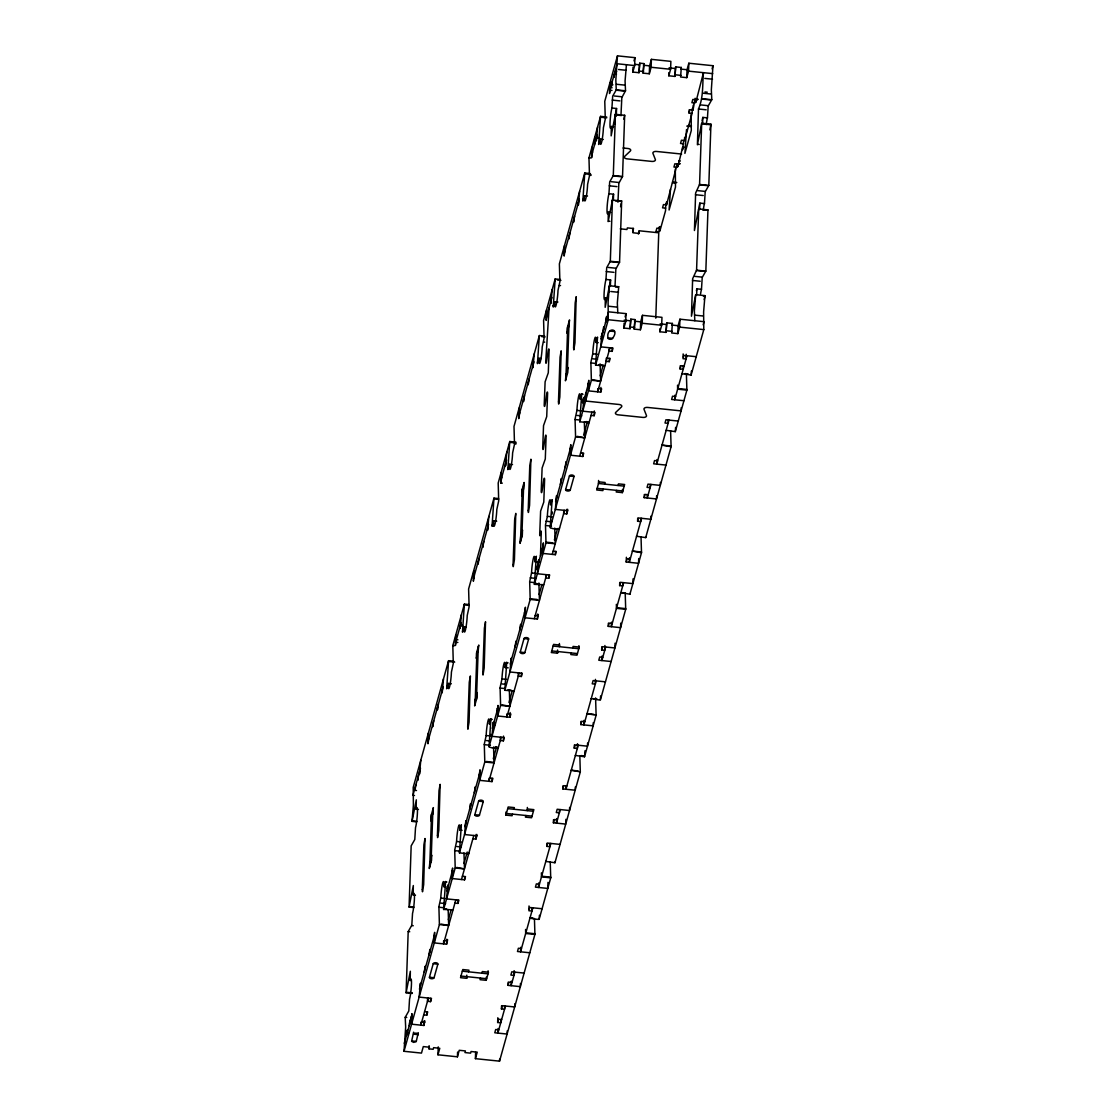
<?xml version="1.0" encoding="UTF-8"?>
<svg xmlns="http://www.w3.org/2000/svg" width="1117" height="1117" viewBox="0 0 1117 1117"><rect width="100%" height="100%" fill="white"/><g stroke="black" fill="none" stroke-linecap="round" stroke-linejoin="round"><path stroke-width="1.5" d="M493.546 747.008L494.035 762.953L484.792 762.003L459.422 852.871L468.665 853.835L468.707 853.011M604.856 365.734L595.584 365.175L608.276 319.741L608.095 302.051L609.463 285.77L618.706 286.72L617.338 303L617.799 312.774M617.938 202.205L618.846 183.286L622.532 176.5L624.668 115.274L615.425 114.325L611.153 135.869L611.292 126.486A10.905 1.173 -84.1 0 1 610.022 122.94A10.905 1.173 -84.1 0 1 611.934 108.014L612.674 96.174L616.249 89.932L615.83 80.047L617.464 55.85L634.917 57.651L634.651 65.568L632.836 72.074L638.994 72.703L639.72 63.166L643.881 63.599L643.141 73.136L649.312 73.778L651.127 67.271L651.393 59.355L670.87 61.365L670.591 69.282L668.776 75.788L674.933 76.417L675.673 66.88L681.314 67.467L680.588 77.003L686.746 77.645L688.561 71.139L688.84 63.222L712.981 65.708L711.334 89.905L711.794 99.692L708.192 106.031L707.452 117.871A10.905 1.173 -84.1 0 0 706.237 124.601M694.816 320.733L694.369 310.959L695.723 294.679L704.967 295.628L703.612 311.908L703.794 329.599L691.102 375.047L681.873 373.692M703.249 210.331A10.905 1.173 -84.1 0 1 704.464 203.601L705.204 191.761L708.806 185.408L710.943 124.182L701.699 123.233L697.413 144.777L698.488 109.005C703.57 97.123 702.3 85.814 703.459 72.675L695.807 102.415L695.905 99.399M544.565 336.077L539.371 335.547L537.431 363.653L539.036 358.32L541.34 358.557M560.371 279.473L555.177 278.943L553.236 307.049L554.828 301.716L557.914 302.037M534.429 918.481L534.917 934.426L499.536 1061.15L475.409 1058.665L477.224 1052.158L471.053 1051.516L470.606 1053.149L464.951 1052.563L465.412 1050.929L459.241 1050.301L457.425 1056.808L437.962 1054.797L439.777 1048.291L433.619 1047.648L433.159 1049.282L429.012 1048.849L429.459 1047.229L423.301 1046.587L421.486 1053.094L404.019 1051.292L439.4 924.569L438.897 906.711L440.782 898.082A10.905 1.173 -84.1 0 1 442.695 883.156A10.905 1.173 -84.1 0 1 443.952 886.703L446.269 886.94M469.014 604.548L464.393 604.074L452.804 645.584L453.307 663.442L451.422 672.071A10.905 1.173 -84.1 0 1 449.523 686.997A10.905 1.173 -84.1 0 1 448.252 683.45L451.338 683.772M452.888 909.824L443.617 909.475L455.205 867.965L454.703 850.121L456.588 841.478A10.905 1.173 -84.1 0 1 458.487 826.552A10.905 1.173 -84.1 0 1 459.757 830.099L462.075 830.336M484.792 762.003L484.289 744.145L486.174 735.517A10.905 1.173 -84.1 0 1 488.073 720.591A10.905 1.173 -84.1 0 1 489.344 724.137L490.935 718.803L489.051 746.086C488.297 748.069 498.81 749.158 498.294 747.05M489.009 746.91L500.598 705.399L500.095 687.555L501.966 678.913A10.905 1.173 -84.1 0 1 503.879 663.987A10.905 1.173 -84.1 0 1 505.149 667.533L508.235 667.854M514.071 690.865L504.814 690.306L530.184 599.438L529.681 581.58L531.552 572.951A10.905 1.173 -84.1 0 1 533.465 558.025A10.905 1.173 -84.1 0 1 534.736 561.572L537.04 561.809M543.672 584.694L534.401 584.345L545.99 542.834L545.473 524.99L547.358 516.347A10.905 1.173 -84.1 0 1 549.271 501.421A10.905 1.173 -84.1 0 1 550.541 504.968L552.133 499.634L550.248 526.917C549.494 528.913 560.008 529.989 559.491 527.88M533.018 917.881C524.138 917.364 537.109 919.724 539.134 919.333L550.723 877.836L550.234 861.877M550.206 527.741L575.576 436.873L575.06 419.015L576.944 410.386A10.905 1.173 -84.1 0 1 578.857 395.46A10.905 1.173 -84.1 0 1 580.128 399.006L583.2 399.327M606.726 117.02L600.555 116.377L588.966 157.888L589.483 175.746L587.598 184.375A10.905 1.173 -84.1 0 1 585.685 199.301A10.905 1.173 -84.1 0 1 584.414 195.754L587.5 196.075M589.078 421.919L589.022 422.729L579.779 421.779L591.382 380.269L590.865 362.425L592.75 353.782A10.905 1.173 -84.1 0 1 594.663 338.856A10.905 1.173 -84.1 0 1 595.933 342.402L598.237 342.64M545.71 861.389L554.94 862.743L580.309 771.861L579.835 756.181M575.297 755.427L584.526 756.768L596.115 715.271L595.584 697.916M591.116 698.614L600.332 700.177L625.702 609.296L625.213 593.35M620.703 592.638L629.918 594.202L641.507 552.706L641.018 536.746M636.495 536.258L645.71 537.612L671.094 446.73L670.605 430.785M666.081 430.296L675.296 431.637L686.885 390.14L686.41 374.46M404.019 1051.292L405.666 1027.095L405.206 1017.308L408.808 1010.969L409.548 999.129A10.905 1.173 -84.1 0 0 411.461 984.203A10.905 1.173 -84.1 0 0 410.19 980.656L410.344 971.259L406.099 992.692L408.194 931.592L411.796 925.239L412.536 913.399A10.905 1.173 -84.1 0 0 414.435 898.473A10.905 1.173 -84.1 0 0 413.178 894.926L413.318 885.544L409.073 906.962L411.168 845.862L414.784 839.523L415.51 827.683A10.905 1.173 -84.1 0 0 417.423 812.757A10.905 1.173 -84.1 0 0 416.152 809.211L416.306 799.828L412.033 821.372L416.655 821.847M412.033 821.372L413.388 805.092L413.206 787.401L448.587 660.678L453.795 661.208M406.42 1035.78L407.412 1029.888L407.328 1032.527L408.864 1032.694M416.501 790.529L414.965 790.361L415.049 787.722M415.957 784.469L414.965 790.361M409.213 1025.755L410.218 1019.863L410.121 1022.502M417.856 777.697L417.758 780.336L418.763 774.444M410.958 1019.528L411.95 1013.636L411.587 1024.191L423.915 1025.462L424.865 1020.896M419.587 771.47L419.503 774.109L420.774 760.3M413.625 1032.178L411.601 1041.323L413.639 1042.384L416.236 1041.602L418.247 1032.653M428.342 733.213L427.979 743.768L428.97 737.876M420.341 985.934L420.425 983.295L419.154 997.104L431.483 998.375L430.576 1001.628L427.49 1001.307L427.602 998.137M420.941 1022.125L420.83 1025.141L428.397 998.053M424.195 972.111L425.2 966.219L425.102 968.858M432.824 724.053L432.74 726.692L433.731 720.8M423.915 1025.462L424.069 1020.854M429.71 866.89L431.553 814.111M431.078 862.003L432.907 809.225M423.706 1014.85L426.792 1015.171L426.903 1012.002M428.886 955.314L429.891 949.422L429.794 952.061M437.515 707.256L437.431 709.895L438.423 704.003M429.012 1048.849L429.123 1045.68M430.576 1001.628L430.687 998.319M433.647 938.238L434.653 932.36L434.29 942.916L446.605 944.186L447.568 939.606M442.29 690.18L442.192 692.819L443.463 679.024M437.962 1054.797L438.241 1046.88M443.631 940.849L443.533 943.865L455.82 899.841M447.763 887.708L447.847 885.069L446.577 898.878L458.905 900.148L457.998 903.402L454.912 903.094M455.764 634.987L455.401 645.542L456.392 639.65L457.928 639.818M446.605 944.186L446.786 939.229M462.396 876.259L465.482 876.58L464.574 879.833L452.245 878.562L452.622 868.007L451.617 873.899L453.153 874.053M461.796 625.995L460.246 625.841L460.162 628.48L461.433 614.671M457.998 903.402L458.11 900.246M473.734 570.647L473.357 581.203L474.362 575.311M457.425 1056.808L457.593 1052.046M465.719 823.369L465.817 820.73L464.546 834.539L476.861 835.809L476.917 834.483M464.574 879.833L464.686 876.663M469.587 809.546L470.578 803.654L470.494 806.292M478.216 561.488L478.132 564.127L479.123 558.235M475.102 704.324L476.945 651.546M468.498 971.804L468.958 970.184L462.801 969.542L460.525 977.682L466.683 978.31L466.794 975.141M476.456 699.437L478.299 646.659M474.278 792.749L475.27 786.857L475.186 789.496M482.907 544.691L482.823 547.33L483.815 541.438M472.882 838.741L475.954 839.062L476.121 834.441M479.039 775.673L480.045 769.795L479.668 780.35L491.997 781.621L492.904 778.367L489.818 778.046M487.668 527.615L487.584 530.254L488.855 516.459M475.409 1058.665L475.633 1052.228M489.023 778.284L488.911 781.3L501.212 737.276M502.329 483.144L500.779 482.977L501.156 472.421M494.775 722.671L493.239 722.504L493.142 725.142L494.691 725.31M501.784 477.085L500.779 482.977M491.997 781.621L492.108 778.326M480.492 978.059L480.045 979.693L486.202 980.321L486.314 977.166M488.101 970.813L487.989 973.829L462.312 971.176M497.009 711.334L498 705.441L497.637 715.997L509.966 717.268L510.874 714.014L507.788 713.693M505.638 463.276L505.554 465.915L506.825 452.106M500.416 737.36L500.304 740.529L503.376 740.836L504.284 737.583L491.969 736.312L493.239 722.504M503.376 740.836L503.544 736.089M506.992 713.777L506.881 716.946L519.182 672.923M500.849 1019.639L500.737 1022.809L497.651 1022.488L497.819 1017.741M519.112 408.082L518.749 418.638L519.754 412.745M498.014 1028.575L497.861 1033.099L505.429 1006.012M511.111 660.803L511.209 658.164L509.938 671.973L522.253 673.244L521.346 676.497L518.274 676.176L518.372 673.006M512.535 814.125L512.075 815.745L505.917 815.117L506.029 811.947M509.966 717.268L510.134 712.52M499.536 1061.15L499.606 1059.167M504.633 1006.096L504.521 1009.265L501.435 1008.944L501.547 1005.775M514.979 646.98L515.97 641.088L515.886 643.727M523.608 398.923L523.51 401.562L524.515 395.669M520.494 541.759L522.323 488.981M521.848 536.872L523.691 484.094M519.656 630.183L520.662 624.291L520.578 626.93M528.299 382.126L528.201 384.765L529.207 378.872M520.452 983.477L520.34 986.646L508.012 985.362L508.123 982.206M507.216 1030.893L507.104 1034.049L494.775 1032.778L495.683 1029.525L498.768 1029.846M521.346 676.497L521.457 673.188M511.251 981.159L511.097 985.683L514.881 972.139M524.432 613.107L525.423 607.229L525.06 617.785L537.389 619.055L538.338 614.476M533.06 365.05L532.977 367.688L534.247 353.894M514.141 970.645L513.974 975.392L510.888 975.071L511.795 971.818L524.124 973.089M514.783 1003.792L514.672 1006.962L502.343 1005.691L501.435 1008.944M520.717 947.3L520.55 951.824L532.851 907.786M527.35 807.451L527.238 810.621L527.699 809.001L533.856 809.63L531.594 817.756L525.423 817.127L525.884 815.494M546.534 309.856L546.171 320.411L547.176 314.519M538.534 562.577L538.631 559.938L537.361 573.747L549.676 575.018L548.768 578.271L545.696 577.964L545.794 574.794M537.389 619.055L537.556 614.099M540.46 555.68L541.284 532.306C541.131 527.294 539.874 539.525 539.706 534.54L540.614 511.111L543.784 502.092L544.621 479.402C543.923 472.365 541.94 498.447 541.2 491.438L542.108 468.009L545.291 458.989L546.115 436.3C545.431 429.263 543.393 455.359 542.708 448.336L543.532 425.633L546.716 416.613L547.623 393.198C547.037 386.217 544.928 412.201 544.202 405.234L545.11 381.805L548.293 372.785L549.117 350.082C548.377 343.282 546.408 369.099 545.71 362.117L549.103 307.608M528.913 909.14L529.025 905.971M542.401 548.768L543.393 542.876L543.03 553.432L555.358 554.702L556.266 551.449L553.18 551.128M551.03 300.71L550.932 303.349L552.217 289.54M532.055 907.87L531.943 911.039L528.858 910.718L529.765 907.479L542.094 908.749M548.768 578.271L548.88 575.115M538.673 882.947L538.52 887.47L550.821 843.447M564.504 245.517L564.141 256.072L565.132 250.18M556.503 498.238L556.601 495.599L555.317 509.408L567.645 510.678L567.687 509.352M555.358 554.702L555.456 551.533M550.011 843.53L549.913 846.7L546.827 846.379L546.939 843.209M560.357 484.415L561.362 478.523L561.265 481.162M569 236.357L568.902 238.996L569.907 233.104M547.972 882.388L547.763 888.42L535.434 887.149L536.342 883.896L539.427 884.217M565.886 379.194L567.715 326.415M559.394 643.518L559.282 646.673L559.743 645.054L553.571 644.411L551.309 652.551L557.467 653.18L557.578 650.01M567.241 374.307L569.084 321.528M565.048 467.618L566.054 461.726L565.956 464.365M573.691 219.56L573.593 222.199L574.599 216.307M563.764 510.441L563.652 513.611L566.738 513.932L567.645 510.678M565.733 824.081L553.404 822.796L553.515 819.641M566.738 513.932L566.891 509.31M556.643 818.593L556.489 823.117L560.273 809.574M569.824 450.542L570.815 444.664L570.452 455.219L582.781 456.49L583.688 453.237L580.603 452.916M578.452 202.484L578.355 205.123L579.639 191.328M559.477 809.657L559.366 812.827L556.28 812.506L557.188 809.253L569.516 810.523L569.628 807.368M575.297 787.038L575.185 790.208L562.856 788.937L562.968 785.768M566.054 786.242L565.942 789.258L578.243 745.221M565.788 822.573L565.9 819.319M585.462 400.179L583.926 400.012L584.023 397.373L582.739 411.182L595.068 412.452L594.16 415.706L591.075 415.398M591.926 147.29L591.563 157.846L592.568 151.954M582.781 456.49L582.892 453.195M585.853 393.114L585.573 401.031L619.153 404.494A3.114 1.648 2 0 1 621.443 406.979L615.676 412.438A3.114 1.648 2 0 0 618.05 414.826L642.959 417.409A3.114 1.648 2 0 0 646.492 415.622L644.02 409.311A3.114 1.648 2 0 1 647.511 407.426L681.091 410.888L681.202 407.719M594.495 145.056L594.761 137.14M577.489 743.727L577.335 748.474L574.25 748.153L574.361 744.997M587.779 386.203L588.785 380.311L588.422 390.866L600.737 392.137L601.644 388.884L598.572 388.562M578.885 645.682L578.774 648.698L553.097 646.045M597.958 138.299L596.422 138.145L596.324 140.784L597.609 126.975M593.267 722.699L593.155 725.855L580.826 724.584L580.938 721.414M594.16 415.706L594.328 410.958M584.065 720.381L583.912 724.905L596.199 680.881M597.763 388.8L597.665 391.816L609.952 347.792M601.895 335.672L601.979 333.034L600.709 346.842L613.038 348.113L612.13 351.366L609.044 351.045L609.114 349.062M609.896 82.951L609.533 93.507L610.524 87.615L612.074 87.768M587.584 743.014L587.486 746.184L575.157 744.913L574.25 748.153M602.719 332.684L603.725 326.792L603.627 329.431M600.737 392.137L600.904 387.39M612.27 81.373L611.264 87.266L611.362 84.627L612.898 84.794M598.586 480.464L598.489 483.479L624.166 486.132M615.006 286.217L615.858 269.015L619.558 262.23L621.68 201.004L612.437 200.041L610.315 261.266L606.713 267.619L605.972 279.459A10.905 1.173 -84.1 0 0 604.06 294.385A10.905 1.173 -84.1 0 0 605.33 297.932L605.177 307.315L609.463 285.77M615.425 114.325L613.289 175.551L609.687 181.889L608.947 193.73A10.905 1.173 -84.1 0 0 607.048 208.656A10.905 1.173 -84.1 0 0 608.304 212.202L608.165 221.599L612.437 200.041M605.526 322.659L606.517 316.767L606.433 319.406M614.155 74.602L614.071 77.241L615.062 71.348L616.612 71.516M606.28 358.166L606.168 361.336L609.254 361.657L610.161 358.403L607.076 358.082M595.459 679.373L595.291 684.121L592.219 683.813L593.127 680.56L605.442 681.831M610.371 286.092L610.594 279.934L605.972 279.459M613.359 200.362L613.568 194.204L608.947 193.73M616.291 116.182L616.556 108.489L611.934 108.014M609.254 361.657L609.365 358.487M604.911 645.514L604.758 650.262L601.672 649.94L601.784 646.771M612.13 351.366L612.242 348.057M602.035 656.028L601.881 660.552L605.665 647.008M620.982 114.772L621.834 97.57L625.52 90.784L625.073 80.996L626.428 64.716M620.731 623.118L620.577 627.642L608.248 626.372L608.36 623.202M611.488 622.169L611.334 626.693L623.621 582.655M703.179 324.879L704.059 321.682L679.932 319.197L679.653 327.113L677.837 333.62L671.68 332.978L672.406 323.441L666.751 322.855L666.025 332.391L659.868 331.763L661.683 325.256L661.962 317.34L642.484 315.329L642.219 323.246L640.404 329.752L634.233 329.11L634.959 319.574L630.812 319.141L630.086 328.691L623.914 328.049L624.082 323.302M632.836 72.074L632.99 67.327M623.914 328.049L625.729 321.542L626.009 313.626L608.556 311.825L600.988 338.926M615.062 643.21L614.909 647.958L602.58 646.687L601.672 649.94M616.668 490.363L616.207 491.997L622.364 492.625L622.476 489.469M622.825 582.739L622.714 585.908L619.642 585.587L619.753 582.432M633.144 228.259L632.976 232.783L639.147 233.425L639.231 230.786L658.751 232.797L655.777 318.191M630.086 328.691L630.812 319.141M638.994 72.703L639.72 63.166M638.715 558.542L638.547 563.289L626.218 562.019L626.386 557.271M634.233 329.11L634.959 319.574M643.141 73.136L643.881 63.599M629.457 557.816L629.304 562.34L641.591 518.316M640.404 329.752L640.669 321.836L642.484 315.329M649.312 73.778L649.577 65.861L651.393 59.355M633.032 578.857L632.864 583.619L620.549 582.348L619.642 585.587M640.795 518.4L640.683 521.555L637.598 521.248L637.709 518.079M656.614 495.78L656.503 498.95L644.188 497.665L644.3 494.51M647.371 494.971L647.26 497.987L651.043 484.443M650.248 484.527L650.136 487.696L647.064 487.375L647.972 484.122L660.287 485.392L660.398 482.376M659.212 226.974L659.058 231.722L655.972 231.401L656.88 228.147L659.965 228.468M660.021 226.583L659.868 231.107L665.537 210.792L665.802 203.252M650.946 516.096L650.834 519.265L638.505 517.995L637.598 521.248M659.868 331.763L659.979 328.593M668.776 75.788L668.888 72.619M656.88 459.604L656.726 464.127L669.013 420.09M665.634 208.153L662.549 207.832L663.456 204.579L666.542 204.9L666.654 201.73M666.025 332.391L666.751 322.855M674.933 76.417L675.673 66.88M668.217 420.174L668.106 423.343L665.02 423.022L665.927 419.783L678.256 421.053M666.542 204.9L677.125 164.199M677.935 163.738L677.837 166.754L682.696 147.053L684.232 147.207M682.696 147.053L682.599 149.692L683.716 140.407M674.85 395.25L674.682 399.774L686.983 355.751M677.837 333.62L678.117 325.703L679.932 319.197M683.604 143.8L680.518 143.479L681.426 140.225L684.512 140.547L684.623 137.377M686.746 77.645L687.025 69.729L688.84 63.222M683.311 366.125L683.199 369.294L680.113 368.973L680.225 365.804M692.275 108.572L692.107 113.32L689.035 112.999L689.133 109.829M683.045 357.091L683.157 353.935M689.035 112.999L689.943 109.745L693.015 110.066L693.182 105.319M686.243 354.243L686.075 358.99L682.99 358.683L683.897 355.429L696.226 356.7M693.015 110.066L695.151 98.268M700.568 293.939A10.905 1.173 -84.1 0 1 701.49 289.317L702.216 277.477L705.832 271.138L707.955 209.912L698.711 208.949L696.575 270.174L692.638 278.733L691.451 316.223L695.723 294.679M701.699 123.233L699.563 184.459L695.626 193.018L694.439 230.507L698.711 208.949M696.645 295L696.868 288.842L701.49 289.317M699.633 209.27L699.842 203.112L704.464 203.601M702.621 123.554L702.83 117.397L707.452 117.871M448.587 660.678L446.66 688.784L448.252 683.45M443.617 909.475L445.613 881.453L443.952 886.703M464.393 604.074L462.466 632.18L464.058 626.846L466.361 627.084M459.422 852.871L461.349 824.765L459.757 830.099M498.601 498.587L493.979 498.112L492.038 526.219L493.644 520.885L496.716 521.206M515.942 442.15L509.785 441.508L507.844 469.615L509.45 464.281L512.521 464.602M504.814 690.306L506.741 662.199L505.149 667.533M534.401 584.345L536.328 556.238L534.736 561.572M539.134 919.333L539.427 915.284M554.94 862.743L554.981 861.919M589.958 173.512L584.763 172.981L582.823 201.088L584.414 195.754M579.779 421.779L581.72 393.673L580.128 399.006M600.555 116.377L598.628 144.484L600.22 139.15L603.306 139.471M595.584 365.175L597.525 337.069L595.933 342.402M584.526 756.768L584.568 755.958L581.105 755.595M629.918 594.202L629.96 593.392M645.71 537.612L645.766 536.788M675.296 431.637L675.617 427.378M691.102 375.047L691.395 370.998M539.371 335.547L514.002 426.415L514.504 444.273L512.619 452.902A10.905 1.173 -84.1 0 1 510.706 467.828A10.905 1.173 -84.1 0 1 509.45 464.281M584.708 754.226L584.973 750.792M600.374 699.354L600.639 695.905M670.479 189.164L669.097 209.996L675.492 187.084L675.296 169.156M686.522 129.544L684.903 153.392L691.297 130.48L691.144 114.004M623.886 119.268L624.668 115.274M620.577 206.701L621.22 203.28M709.826 129.893L710.943 124.182M704.185 299.621L704.967 295.628M621.68 201.004L615.383 200.934M707.955 209.912L703.207 210.01M539.036 358.32A10.905 1.173 -84.1 0 0 540.293 361.866A10.905 1.173 -84.1 0 0 542.206 346.94L544.091 338.311L543.588 320.453L555.177 278.943M554.828 301.716A10.905 1.173 -84.1 0 0 556.098 305.262A10.905 1.173 -84.1 0 0 558.011 290.336L559.896 281.707L559.38 263.849L584.763 172.981M618.706 286.72L615.481 286.985M493.979 498.112L468.609 588.98L469.112 606.838L467.227 615.467A10.905 1.173 -84.1 0 1 465.328 630.393A10.905 1.173 -84.1 0 1 464.058 626.846M509.785 441.508L498.196 483.019L498.699 500.877L496.814 509.506A10.905 1.173 -84.1 0 1 494.901 524.432A10.905 1.173 -84.1 0 1 493.644 520.885M617.464 55.85L604.772 101.284L605.288 119.142L603.403 127.771A10.905 1.173 -84.1 0 1 601.491 142.697A10.905 1.173 -84.1 0 1 600.22 139.15M420.495 768.217L412.941 795.318L414.477 795.472M428.062 741.129L443.198 686.941M455.485 642.903L461.153 622.588M473.454 578.564L488.59 524.376M500.877 480.338L506.546 460.022M518.846 415.999L533.968 361.81M546.269 317.773L551.938 297.457M564.225 253.433L579.36 199.245M591.647 155.207L597.33 134.892M609.617 90.868L617.184 63.767L634.651 65.568M634.009 60.904L634.917 57.651M431.371 819.389L430.911 821.009L431.092 815.731L433.368 807.605L432.726 814.502M476.75 656.824L476.303 658.444L476.484 653.166L478.76 645.04L478.118 651.937M522.142 494.259L521.695 495.878L521.876 490.6L524.138 482.474L523.51 489.372M567.534 331.693L567.073 333.313L567.268 328.035L569.53 319.909L568.888 326.806M429.891 861.612L429.263 868.509L431.525 860.383L431.707 855.105L431.26 856.725M475.283 699.047L474.641 705.944L476.917 697.818L477.099 692.54L476.652 694.16M520.676 536.481L520.033 543.379L522.309 535.252L522.491 529.975L522.03 531.594M566.068 373.916L565.425 380.813L567.701 372.687L567.883 367.409L567.422 369.029M404.298 1043.376L411.866 1016.275M419.433 989.187L434.555 934.999M446.856 890.961L452.525 870.646M464.812 826.622L479.947 772.433M492.234 728.396L497.917 708.08M510.204 664.057L525.339 609.868M537.626 565.83L543.309 545.515M555.596 501.491L570.731 447.303M583.018 403.265L588.687 382.949M632.641 231.778L633.548 228.524L627.391 227.896L626.93 229.516L620.256 228.831M681.314 67.467L680.867 69.086L687.025 69.729M429.445 977.249L433.228 963.706A2.332 1.243 2 0 1 435.881 962.728A2.332 1.243 2 0 1 437.85 964.18L434.066 977.738A2.332 1.243 2 0 1 431.413 978.715A2.332 1.243 2 0 1 429.445 977.249L434.066 977.738M474.837 814.684L478.621 801.14A2.332 1.243 2 0 1 481.273 800.163A2.332 1.243 2 0 1 483.242 801.615L479.458 815.173A2.332 1.243 2 0 1 476.805 816.15A2.332 1.243 2 0 1 474.837 814.684L479.458 815.173M520.229 652.119L524.013 638.575A2.332 1.243 2 0 1 526.665 637.598A2.332 1.243 2 0 1 528.634 639.05L524.85 652.607A2.332 1.243 2 0 1 522.197 653.585A2.332 1.243 2 0 1 520.229 652.119L524.85 652.607M565.621 489.553L569.405 476.01A2.332 1.243 2 0 1 572.044 475.032A2.332 1.243 2 0 1 574.026 476.484L570.242 490.042A2.332 1.243 2 0 1 567.59 491.019A2.332 1.243 2 0 1 565.621 489.553L570.242 490.042M607.983 337.837C605.931 327.002 620.452 327.658 612.605 338.311A2.332 1.243 2 0 1 609.952 339.289A2.332 1.243 2 0 1 607.983 337.837L612.605 338.311M638.324 234.039L639.231 230.786M448.35 919.64L451.086 909.852M464.044 863.455L467.227 852.034M493.281 758.708L496.479 747.287M508.975 702.523L512.158 691.102M539.134 594.509L541.871 584.722M554.367 539.958L557.551 528.536M583.605 435.211L587.249 422.156M600.192 375.843L602.873 366.236M461.489 879.512L473.79 835.488M534.303 618.734L546.604 574.71M552.273 554.381L564.56 510.357M579.695 456.169L591.982 412.145M426.792 1015.171L427.699 1011.918L424.614 1011.597M475.954 839.062L476.861 835.809M625.101 316.879L626.009 313.626M684.512 140.547L692.107 113.32M712.087 68.905L712.981 65.708M505.917 815.117L508.179 806.977L514.351 807.619L513.89 809.239M466.683 978.31L467.143 976.691M557.467 653.18L557.914 651.56M603.306 488.995L602.859 490.614L596.687 489.986L598.963 481.846L605.121 482.488L604.674 484.108M481.86 973.186L482.307 971.567L488.478 972.195L486.202 980.321M571.276 652.928L570.815 654.562L576.986 655.19L579.248 647.064L573.091 646.436L572.63 648.055M618.022 485.49L618.483 483.87L624.64 484.499L622.364 492.625M672.406 323.441L671.945 325.061L678.117 325.703M497.651 1022.488L498.559 1019.235L501.645 1019.556M508.012 985.362L508.919 982.122L512.005 982.429M546.827 846.379L547.735 843.126L560.064 844.396M553.404 822.796L554.311 819.557L557.397 819.864M562.856 788.937L563.778 785.684L566.85 786.005M580.826 724.584L581.734 721.331L584.819 721.652M608.248 626.372L609.156 623.118L612.242 623.44M626.218 562.019L627.126 558.765L630.211 559.086M644.188 497.665L645.095 494.426L648.167 494.733M680.113 368.973L681.021 365.72L684.107 366.041M616.249 89.932L625.52 90.784M702.523 98.841L711.794 99.692M634.651 64.311L639.273 64.786M643.42 65.219L649.577 65.861M669.055 67.872L675.213 68.5M651.127 67.271L670.591 69.282M688.561 71.139L712.702 73.624M639.441 71.083L643.601 71.516M675.394 74.797L681.035 75.384M618.539 69.491L626.232 70.287M704.799 78.399L712.506 79.195M614.978 73.987L616.514 74.155M704.939 91.943L707.256 92.18M616.472 84.264L624.18 85.06M702.747 93.172L710.44 93.968M616.151 90.184L623.858 90.98M702.425 99.092L710.133 99.888M610.44 90.254L611.976 90.407M696.715 99.162L698.251 99.315M697.427 99.93L692.805 99.455L691.898 102.708L694.983 103.015M614.294 95.992L622.001 96.788M700.568 104.9L708.276 105.696M612.214 100.097L619.921 100.893M698.488 109.005L706.181 109.801M616.835 115.065L621.457 115.54M703.11 123.973L710.803 124.769M688.379 125.439L691.451 125.76M600.513 117.201L606.685 117.844M686.787 126.109L691.409 126.584M611.292 126.486L613.61 126.724M697.65 144.316L699.186 144.484M597.232 137.531L598.782 137.684M623.035 148.002L628.075 148.519A3.114 1.648 2 0 1 630.351 151.004L624.585 156.464A3.114 1.648 2 0 0 626.958 158.851L651.867 161.42A3.114 1.648 2 0 0 655.4 159.633L652.928 153.336A3.114 1.648 2 0 1 656.433 151.451L681.607 154.048M678.829 160.862L680.379 161.03M678.745 163.501L680.281 163.668M679.471 164.283L674.85 163.794L673.942 167.047L677.014 167.368M588.966 157.888L590.516 158.042M613.289 175.551L622.532 176.5M699.563 184.459L708.806 185.408M613.163 175.9L620.87 176.695M673.342 182.127L676.804 182.49M699.437 184.808L707.145 185.604M584.708 173.805L590.879 174.434M672.532 182.867L675.603 183.188M589.497 175.229L591.047 175.397M611.32 181.708L619.013 182.504M697.58 190.616L705.288 191.412M609.226 185.813L616.933 186.609M695.5 194.721L703.207 195.517M608.304 212.202L610.622 212.439M608.402 221.138L609.938 221.292M610.315 261.266L619.558 262.23M696.575 270.174L705.832 271.138M610.189 261.629L617.883 262.425M696.45 270.537L704.157 271.333M608.332 267.438L616.039 268.234M694.606 276.346L702.3 277.142M606.238 271.543L613.945 272.339M692.512 280.451L700.219 281.247M557.439 280.004L560.902 280.367M703.305 296.047L704.841 296.2M559.366 285.463L560.525 285.575M610.804 291.495L618.511 292.291M605.33 297.932L607.634 298.169M608.737 306.253L616.444 307.049M695.011 315.176L702.719 315.957M553.11 305.583L554.269 305.695M624.194 320.132L630.351 320.774M634.512 321.193L640.669 321.836M660.147 323.846L666.304 324.475M608.276 319.741L625.729 321.542M642.219 323.246L661.683 325.256M679.653 327.113L703.794 329.599M605.609 320.02L607.159 320.188M630.533 327.058L634.693 327.49M666.486 330.772L672.127 331.358M609.868 331.051L614.49 331.54M601.072 336.287L602.622 336.44M541.633 336.608L545.096 336.957M543.574 342.067L544.719 342.179M592.75 353.782L597.372 354.257M592.932 358.822L597.553 359.297M590.837 362.927L595.459 363.402M598.712 364.673L603.334 365.147M684.986 373.581L688.072 373.902M537.305 362.187L538.464 362.299M592.918 379.738L600.625 381.218L591.382 380.269M679.192 388.646L686.899 389.442M686.885 390.14L677.642 389.177L677.544 385.156M587.877 383.564L589.413 383.717M675.603 396.521L672.518 396.2L671.61 399.453L683.939 400.724M581.482 394.133L583.032 394.287M583.116 400.626L584.652 400.794M576.944 410.386L581.566 410.861M577.126 415.426L581.748 415.901M575.046 419.531L579.667 420.006M585.992 421.598L587.528 421.751M577.126 436.342L584.819 437.822L575.576 436.873M663.386 445.25L671.094 446.046M671.094 446.73L661.85 445.097M509.743 442.332L515.9 442.974M514.532 443.756L516.068 443.924M657.634 460.874L654.548 460.553L653.64 463.806L665.969 465.077M569.405 476.01L574.026 476.484M597.12 488.352L622.797 491.005M493.937 498.936L498.559 499.411M547.358 516.347L551.98 516.822M546.004 521.22L551.77 521.821M546.604 525.604L551.463 526.107M492.276 525.758L493.826 525.925M545.99 542.15L552.929 542.862M633.8 551.212L641.507 552.007M545.99 542.834L555.233 543.784L554.758 528.118M641.507 552.706L632.264 551.058M531.552 572.951L536.174 573.426M530.198 577.824L535.978 578.424M530.812 582.208L535.657 582.711M536.746 583.758L539.064 583.996M622.253 592.596L625.338 592.904M530.184 598.754L537.123 599.466M618.008 607.816L625.702 608.611M530.184 599.438L539.427 600.388L538.897 583.046M625.702 609.296L616.458 608.346L616.361 604.325M464.351 604.897L468.972 605.372M535.211 615.481L538.296 615.802M461.07 625.227L462.606 625.38M524.013 638.575L528.634 639.05M551.742 650.918L577.405 653.571M456.308 642.289L457.844 642.457M602.789 657.299L599.703 656.991L598.796 660.231L611.125 661.515M452.804 645.584L454.34 645.738M506.518 662.66L508.053 662.814M448.545 661.501L454.703 662.13M501.966 678.913L506.587 679.387M502.147 683.953L505.233 684.274M500.067 688.058L504.689 688.533M507.942 689.803L511.014 690.124M593.434 698.628L596.911 698.991M502.147 704.869L509.841 706.349L500.598 705.399M593.811 714.335L586.872 713.623L596.115 715.271M497.093 708.695L498.643 708.848M490.712 719.264L492.248 719.418M486.174 735.517L490.796 735.991A10.905 1.173 -84.1 0 1 490.866 734.4M486.342 740.557L489.428 740.864M484.261 744.662L490.419 745.29M495.208 746.728L496.758 746.882M486.342 761.473L494.049 762.422M578.006 770.939L571.066 770.227L580.309 771.861M478.621 801.14L483.242 801.615M507.704 808.61L533.381 811.263M506.35 813.483L532.027 816.136M416.152 809.211L418.47 809.448M412.159 820.8L416.781 821.274M456.588 841.478L461.209 841.953M456.755 846.518L461.391 846.993M454.675 850.623L459.296 851.098M456.755 867.434L464.449 868.914L455.205 867.965M543.03 876.342L550.737 877.138M550.723 877.836L541.48 876.873L541.382 872.852M451.715 871.26L453.251 871.414M445.32 881.83L446.856 881.983M446.94 888.322L448.489 888.49M413.178 894.926L415.482 895.164M440.782 898.082L445.404 898.557M440.964 903.122L445.585 903.597M438.869 907.227L443.491 907.702M443.658 908.652L446.744 908.973M409.171 906.515L413.793 906.99M409.045 907.088L413.667 907.562M440.95 924.038L448.643 925.518L439.4 924.569M527.224 932.946L534.931 933.742M534.917 934.426L525.674 933.477L525.576 929.456M411.712 925.588L413.248 925.742M408.194 931.592L409.73 931.746M444.44 940.612L447.512 940.933M521.457 948.57L518.386 948.249L517.478 951.502L529.793 952.773M433.228 963.706L437.85 964.18M460.958 976.049L486.635 978.701M406.197 992.231L412.355 992.873M406.057 992.818L412.215 993.446M411.042 1016.889L412.592 1017.042M405.206 1017.308L406.742 1017.475M421.737 1021.901L424.823 1022.209M409.311 1023.116L410.847 1023.284M406.504 1033.141L408.054 1033.309M411.67 1040.932L416.292 1041.407M600.08 363.877L600.625 380.534M584.331 421.877L584.819 437.138M509.352 690.404L509.841 705.665M463.96 852.969L464.463 868.23M448.154 909.573L448.657 924.834M552.133 514.071A10.905 1.173 -84.1 0 1 552.315 511.949M614.629 124.155A10.905 1.173 -84.1 0 1 614.909 119.226M615.076 117.439A10.905 1.173 -84.1 0 1 616.556 108.489M611.921 204.942A10.905 1.173 -84.1 0 1 613.568 194.204M608.807 292.417A10.905 1.173 -84.1 0 1 610.594 279.934M582.32 402.232A10.905 1.173 -84.1 0 1 582.557 400.556M536.411 569.628A10.905 1.173 -84.1 0 1 536.732 566.333M702.062 121.041A10.905 1.173 -84.1 0 1 702.83 117.397M698.628 209.842A10.905 1.173 -84.1 0 1 699.842 203.112M696.408 290.755A10.905 1.173 -84.1 0 1 696.868 288.842M422.296 889.579L422.491 891.785L423.664 884.706L425.005 838.518L423.874 844.843L422.296 889.579M437.431 835.39L437.627 837.596L438.786 830.517L440.126 784.329L438.995 790.654L437.431 835.39M467.688 727.013L467.883 729.219L469.056 722.141L470.383 675.953L469.252 682.278L467.688 727.013M482.823 672.825L483.019 675.031L484.178 667.952L485.518 621.764L484.387 628.089L482.823 672.825M513.08 564.448L513.275 566.654L514.434 559.575L515.775 513.387L514.644 519.712L513.08 564.448M528.201 510.26L528.397 512.466L529.57 505.387L530.91 459.199L529.779 465.524L528.201 510.26M558.472 401.883L558.654 404.089L559.826 397.01L561.167 350.822L560.036 357.147L558.472 401.883M573.593 347.694L573.789 349.9L574.962 342.821L576.19 296.703L575.171 302.958L573.593 347.694M418.191 1034.635L413.569 1034.147A2.332 1.243 2 0 1 416.208 1033.169A2.332 1.243 2 0 1 418.191 1034.635"/></g></svg>
